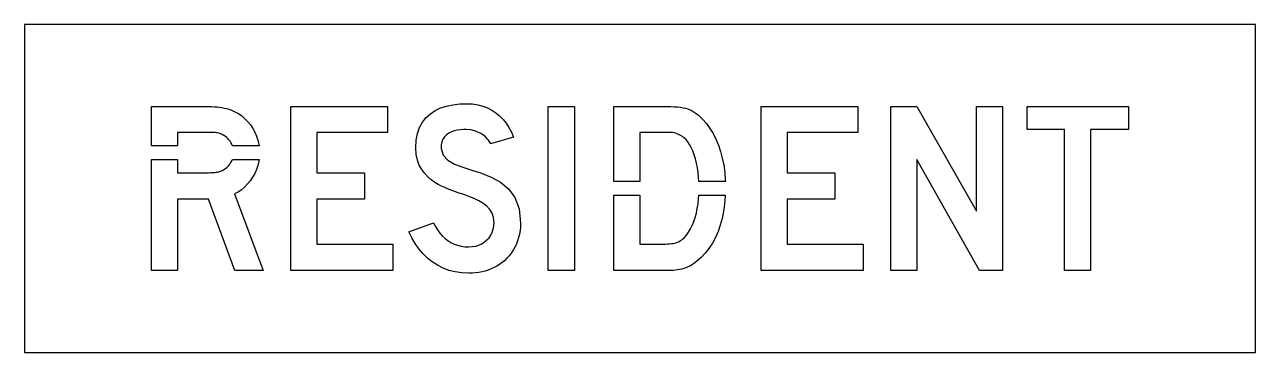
# Model space of a CAD drawing. Extents: x 0 to 45, y 0 to 12.
import ezdxf

# ---------------------------------------------------------------- set-up
doc = ezdxf.new("R2010")
doc.units = 0
doc.layers.add('CUT', color=7, linetype='Continuous')
doc.layers.add('OUTSIDE', color=1, linetype='Continuous')

msp = doc.modelspace()

# ---------------------------------------------------------------- linework, layer by layer
at = {"layer": 'CUT'}
for points in [[(7.4253, 7.8312), (7.3773, 7.8744), (7.3245, 7.9134), (7.2687, 7.9476), (7.2327, 7.9674), (7.1991, 7.9842), (7.1655, 7.9992), (7.1313, 8.0118), (7.0959, 8.0226), (7.0581, 8.0316), (7.0167, 8.0388), (6.9711, 8.0442), (6.9195, 8.0478), (6.8613, 8.0508), (6.7953, 8.052), (6.7215, 8.0526), (5.5845, 8.0526), (5.5845, 7.5668), (4.6371, 7.5668), (4.6371, 9), (6.6159, 9), (6.7287, 8.9988), (6.8361, 8.9964), (6.9375, 8.991), (7.0347, 8.9838), (7.1271, 8.9736), (7.2159, 8.9604), (7.3011, 8.9442), (7.3833, 8.925), (7.4625, 8.9022), (7.5399, 8.8758), (7.6155, 8.8452), (7.6899, 8.8104), (7.8183, 8.7396), (7.9395, 8.6544), (8.0535, 8.556), (8.1585, 8.4462), (8.2539, 8.3262), (8.3397, 8.1972), (8.4141, 8.061), (8.4771, 7.9188), (8.5275, 7.7712), (8.5647, 7.6212), (8.5728, 7.5668), (7.5997, 7.5668), (7.5753, 7.6224), (7.5447, 7.6788), (7.5099, 7.7328), (7.4697, 7.7838)], [(13.2687, 8.0526), (10.6791, 8.0526), (10.6791, 6.579), (12.4263, 6.579), (12.4263, 5.6106), (10.6791, 5.6106), (10.6791, 3.9684), (13.4583, 3.9684), (13.4583, 3), (9.7317, 3), (9.7317, 9), (13.2687, 9)], [(18.0255, 4.0812), (17.9793, 3.963), (17.9253, 3.8496), (17.8635, 3.741), (17.7945, 3.6366), (17.7177, 3.5382), (17.6337, 3.4452), (17.5425, 3.3576), (17.4555, 3.2868), (17.3637, 3.2214), (17.2671, 3.1614), (17.1663, 3.1068), (17.0619, 3.0582), (16.9527, 3.0156), (16.8405, 2.9796), (16.7253, 2.9496), (16.6071, 2.9256), (16.4859, 2.9088), (16.3623, 2.898), (16.2369, 2.895), (15.9849, 2.907), (15.7443, 2.9442), (15.5163, 3.0042), (15.2997, 3.0864), (15.0963, 3.1896), (14.9055, 3.3132), (14.7279, 3.4554), (14.5641, 3.615), (14.4135, 3.792), (14.2773, 3.984), (14.1549, 4.1904), (14.0475, 4.4106), (14.9529, 4.7472), (15.0201, 4.6104), (15.0963, 4.4844), (15.1803, 4.3692), (15.2721, 4.2654), (15.3705, 4.173), (15.4767, 4.092), (15.5889, 4.023), (15.7077, 3.966), (15.8319, 3.9216), (15.9621, 3.8892), (16.0971, 3.87), (16.2369, 3.8634), (16.3701, 3.8712), (16.4955, 3.8934), (16.6125, 3.93), (16.7205, 3.9804), (16.8183, 4.0422), (16.9053, 4.116), (16.9815, 4.2), (17.0451, 4.2936), (17.0955, 4.3962), (17.1327, 4.5066), (17.1555, 4.6236), (17.1633, 4.7472), (17.1447, 4.9338), (17.0913, 5.0952), (17.0067, 5.2344), (16.8945, 5.355), (16.7589, 5.4588), (16.6029, 5.55), (16.4307, 5.631), (16.2465, 5.7048), (16.0533, 5.7744), (15.8547, 5.8434), (15.6555, 5.9142), (15.4581, 5.9892), (15.3603, 6.0312), (15.2481, 6.0828), (15.1263, 6.1458), (14.9991, 6.2226), (14.8701, 6.3138), (14.7453, 6.4212), (14.6271, 6.546), (14.5209, 6.6894), (14.4309, 6.8538), (14.3613, 7.0404), (14.3163, 7.2498), (14.3001, 7.4844), (14.3169, 7.764), (14.3643, 8.0136), (14.4423, 8.235), (14.5473, 8.4282), (14.6787, 8.5956), (14.8347, 8.7366), (15.0123, 8.8536), (15.2109, 8.9472), (15.4281, 9.018), (15.6621, 9.0672), (15.9117, 9.096), (16.1739, 9.105), (16.3785, 9.0954), (16.5723, 9.066), (16.7541, 9.018), (16.9251, 8.9526), (17.0841, 8.8698), (17.2317, 8.7708), (17.3685, 8.6568), (17.4933, 8.5284), (17.6067, 8.3856), (17.7093, 8.2308), (17.7999, 8.0628), (17.8791, 7.884), (17.0373, 7.6314), (17.0325, 7.6416), (17.0181, 7.6692), (16.9935, 7.7106), (16.9575, 7.7634), (16.9089, 7.8234), (16.8477, 7.887), (16.7721, 7.9512), (16.6815, 8.0118), (16.5753, 8.067), (16.4523, 8.1114), (16.3119, 8.1432), (16.1529, 8.1576), (16.0407, 8.1594), (15.9279, 8.1516), (15.8157, 8.1354), (15.7071, 8.109), (15.6039, 8.0718), (15.5079, 8.0238), (15.4227, 7.9638), (15.3495, 7.8912), (15.2913, 7.8054), (15.2499, 7.7064), (15.2277, 7.5924), (15.2265, 7.4634), (15.3015, 7.2198), (15.4713, 7.0368), (15.7161, 6.8964), (16.0173, 6.7818), (16.3551, 6.6756), (16.7109, 6.5604), (17.0643, 6.42), (17.3973, 6.2358), (17.6895, 5.9916), (17.9223, 5.67), (18.0765, 5.2542), (18.1317, 4.7262), (18.1275, 4.5906), (18.1143, 4.458), (18.0933, 4.329), (18.0633, 4.203)], [(19.1421, 3), (19.1421, 9), (20.1105, 9), (20.1105, 3)], [(24.5265, 7.0866), (24.4809, 7.2354), (24.4299, 7.3734), (24.3735, 7.4994), (24.3117, 7.6134), (24.2451, 7.7136), (24.1737, 7.8), (24.1353, 7.836), (24.0951, 7.8696), (24.0519, 7.9014), (24.0063, 7.9308), (23.9583, 7.9578), (23.9079, 7.9818), (23.8557, 8.0022), (23.8011, 8.0196), (23.7441, 8.034), (23.6859, 8.0442), (23.6253, 8.0502), (23.5629, 8.0526), (22.4895, 8.0526), (22.4895, 6.2615), (21.5421, 6.2615), (21.5421, 9), (23.4789, 9), (23.6241, 8.9988), (23.7549, 8.994), (23.8731, 8.9862), (23.9805, 8.9742), (24.0783, 8.958), (24.1683, 8.937), (24.2523, 8.9106), (24.3321, 8.8782), (24.4083, 8.8404), (24.4839, 8.7954), (24.5595, 8.7432), (24.6369, 8.6844), (24.7887, 8.5392), (24.9297, 8.3778), (25.0581, 8.2014), (25.1739, 8.01), (25.2777, 7.8036), (25.3683, 7.584), (25.4457, 7.3512), (25.5099, 7.1058), (25.5603, 6.8484), (25.5969, 6.5802), (25.6191, 6.3006), (25.6201, 6.2615), (24.6505, 6.2615), (24.6423, 6.399), (24.6237, 6.5832), (24.5979, 6.7596), (24.5655, 6.9282)], [(30.4683, 8.0526), (27.8787, 8.0526), (27.8787, 6.579), (29.6259, 6.579), (29.6259, 5.6106), (27.8787, 5.6106), (27.8787, 3.9684), (30.6579, 3.9684), (30.6579, 3), (26.9313, 3), (26.9313, 9), (30.4683, 9)], [(31.6683, 3), (31.6683, 9), (32.6157, 9), (34.8051, 5.1684), (34.8051, 9), (35.7525, 9), (35.7525, 3), (34.9101, 3), (32.6157, 7.0632), (32.6157, 3)], [(38.0259, 8.1576), (36.6579, 8.1576), (36.6579, 9), (40.3629, 9), (40.3629, 8.1576), (38.9733, 8.1576), (38.9733, 3), (38.0259, 3)], [(5.5845, 7.0648), (5.5845, 6.579), (6.7215, 6.579), (6.7911, 6.5796), (6.8541, 6.5808), (6.9105, 6.5838), (6.9615, 6.5874), (7.0077, 6.5928), (7.0503, 6.6), (7.0899, 6.609), (7.1265, 6.6192), (7.1625, 6.6324), (7.1973, 6.6474), (7.2327, 6.6642), (7.2687, 6.684), (7.3245, 6.7182), (7.3773, 6.7572), (7.4253, 6.8004), (7.4697, 6.8478), (7.5099, 6.8988), (7.5447, 6.9528), (7.5753, 7.0092), (7.5997, 7.0648), (8.5735, 7.0648), (8.5641, 7.002), (8.5275, 6.8478), (8.4765, 6.6984), (8.4129, 6.5538), (8.3373, 6.4158), (8.2497, 6.2856), (8.1519, 6.165), (8.0445, 6.0546), (7.9275, 5.9562), (7.8021, 5.871), (7.6689, 5.8002), (8.7213, 3), (7.6899, 3), (6.7215, 5.6106), (5.5845, 5.6106), (5.5845, 3), (4.6371, 3), (4.6371, 7.0648)], [(25.2561, 4.2018), (25.1457, 3.9972), (25.0221, 3.8076), (24.8853, 3.6342), (24.7359, 3.477), (24.5739, 3.3366), (24.5139, 3.2862), (24.4515, 3.24), (24.3855, 3.1986), (24.3171, 3.1608), (24.2463, 3.1272), (24.1737, 3.0972), (24.0993, 3.0714), (24.0231, 3.0498), (23.9463, 3.0318), (23.8683, 3.0174), (23.7897, 3.0072), (23.7105, 3), (23.6937, 3), (23.6739, 3), (23.6517, 3), (23.6277, 3), (23.6019, 3), (23.5737, 3), (23.5437, 3), (23.5125, 3), (23.4795, 3), (23.4453, 3), (23.4099, 3), (23.3739, 3), (21.5421, 3), (21.5421, 5.7595), (22.4895, 5.7595), (22.4895, 3.9684), (23.4369, 3.9684), (23.5131, 3.9696), (23.5845, 3.9738), (23.6517, 3.981), (23.7147, 3.9912), (23.7735, 4.0044), (23.8287, 4.0212), (23.8815, 4.041), (23.9313, 4.065), (23.9787, 4.0926), (24.0243, 4.1244), (24.0681, 4.1598), (24.1107, 4.2), (24.1965, 4.2954), (24.2751, 4.4028), (24.3471, 4.5216), (24.4113, 4.6506), (24.4689, 4.7904), (24.5187, 4.9392), (24.5607, 5.0982), (24.5955, 5.265), (24.6225, 5.4402), (24.6423, 5.6232), (24.6505, 5.7595), (25.6197, 5.7595), (25.6185, 5.7156), (25.5951, 5.4324), (25.5567, 5.1606), (25.5033, 4.9008), (25.4349, 4.6542), (25.3527, 4.4208)]]:
    msp.add_lwpolyline(points, close=True, dxfattribs=at)
at = {"layer": 'OUTSIDE'}
msp.add_lwpolyline([(0, 0), (45, 0), (45, 12), (0, 12)], close=True, dxfattribs=at)

doc.saveas('drawing.dxf')
